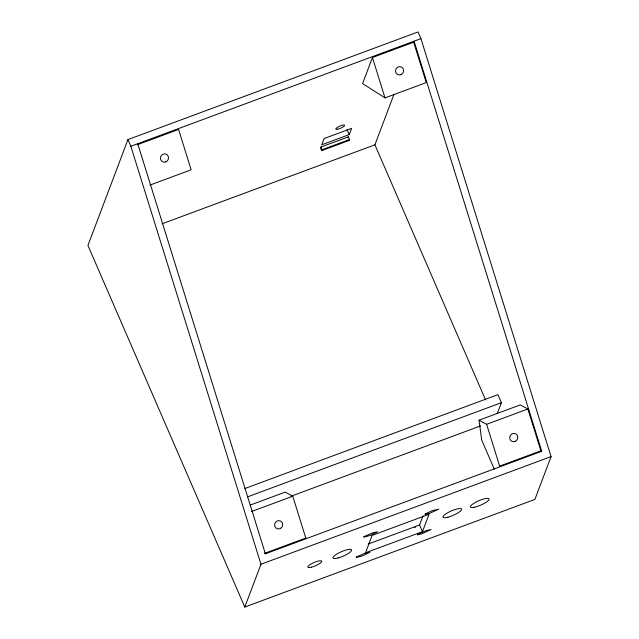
<?xml version="1.0" encoding="UTF-8"?>
<svg xmlns="http://www.w3.org/2000/svg" width="639" height="639" viewBox="0 0 639 639"><rect width="100%" height="100%" fill="white"/><g stroke="black" fill="none" stroke-linecap="round" stroke-linejoin="round"><path stroke-width="0.96" d="M127.944 139.582L87.934 245.456L244.793 607.05L534.891 499.418L551.066 456.613L420.941 38.644L418.042 31.95L127.944 139.582L130.851 146.275L260.968 564.245L244.793 607.05M320.874 147.05L320.538 147.952L321.697 150.628L349.198 140.428L349.533 139.526L348.375 136.85L320.874 147.05L322.04 149.734L321.697 150.628M413.689 42.214L372.441 57.518L362.593 83.581L385.005 97.887L426.253 82.583L413.689 42.214L414.072 41.2L541.736 451.278L265.385 553.813L264.546 553.358L305.785 538.054L306.632 538.509M348.031 137.752L348.375 136.85M349.221 134.597L351.586 128.351L324.085 138.551L321.729 144.797L349.221 134.597L347.049 129.573M485.552 399.87L374.917 144.821L393.959 94.412M422.459 531.68L429.025 514.291L372.106 535.41L365.54 552.799L422.459 531.68L419.551 524.986L423.01 515.833M497.31 413.497L501.399 402.682L497.917 394.646L244.905 488.515M414.591 527.694L415.382 527.199M130.851 146.275L420.941 38.644M137.337 144.749L178.585 129.445L191.149 169.806L149.901 185.11M322.04 149.734L349.533 139.526M162.05 223.802L374.917 144.821M247.461 496.894L501.399 402.682M250.344 505.05L285.17 492.126L292.766 496.215L305.785 538.054M494.33 469.202L481.71 440.103L479.026 420.198L520.274 404.902L528.709 409.439M291.064 496.215L480.584 425.901M251.518 511.519L292.766 496.215M479.026 420.198L486.622 424.288L527.862 408.992L540.89 450.822L541.736 451.278M486.622 424.288L499.642 466.127L540.89 450.822M260.968 564.245L551.066 456.613M368.232 544.029L419.551 524.986M347.225 140.46L349.198 140.428M499.642 466.127L500.489 466.582M372.441 57.518L385.005 97.887M137.728 143.727L265.385 553.813M425.231 513.932L425.039 514.443L429.704 513.309L438.849 509.099L432.244 510.697L425.231 513.932M417.499 534.388L417.307 534.899L421.972 533.773L431.117 529.555L426.309 530.522L417.499 534.388M364.006 536.632L363.767 537.167L370.157 535.434L377.593 531.832L372.872 532.75L364.006 536.632M356.394 557.016L356.155 557.543L362.545 555.818L369.981 552.216L365.26 553.134L356.394 557.016M311.417 567.216A7.588 1.789 -23.5 0 0 321.784 561.274A7.588 1.789 -23.5 0 0 311.169 563.957A7.588 1.789 -23.5 0 0 311.417 567.216M338.055 557.975A10.136 2.396 -23.5 0 0 351.626 550.027A10.136 2.396 -23.5 0 0 337.176 553.845A10.136 2.396 -23.5 0 0 338.055 557.975M447.843 517.223A10.136 2.396 -23.5 0 0 461.622 509.275A10.136 2.396 -23.5 0 0 447.364 512.925A10.136 2.396 -23.5 0 0 447.843 517.223M474.338 507.254A10.136 2.396 -23.5 0 0 489.083 499.418A10.136 2.396 -23.5 0 0 475.903 502.142A10.136 2.396 -23.5 0 0 474.338 507.254M280.553 528.365A4.209 3.986 -61.7 0 0 280.785 521.16A4.209 3.986 -61.7 0 0 274.618 524.835A4.209 3.986 -61.7 0 0 280.553 528.365M165.693 161.923A4.209 3.986 -61.7 0 0 167.202 154.822A4.209 3.986 -61.7 0 0 160.533 157.298A4.209 3.986 -61.7 0 0 165.693 161.923M400.789 74.691A4.209 3.986 -61.7 0 0 402.298 67.598A4.209 3.986 -61.7 0 0 395.637 70.074A4.209 3.986 -61.7 0 0 400.789 74.691M515.338 441.309A4.209 3.986 -61.7 0 0 516.176 434.121A4.209 3.986 -61.7 0 0 509.746 437.244A4.209 3.986 -61.7 0 0 515.338 441.309M337.552 129.214A4.808 1.134 -23.5 0 0 344.621 125.516A4.808 1.134 -23.5 0 0 338.494 126.714A4.808 1.134 -23.5 0 0 337.552 129.214"/></g></svg>
